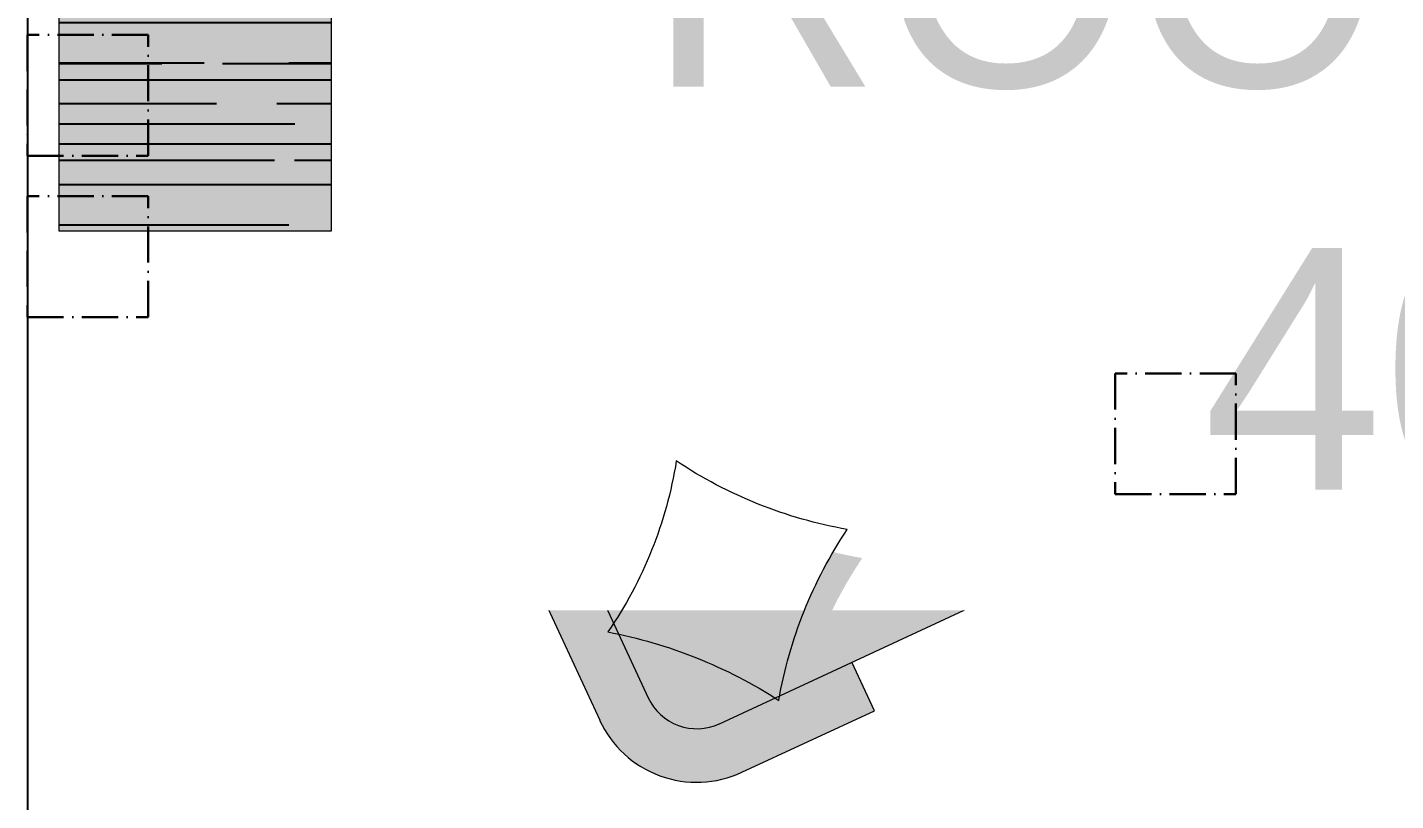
# Model space of a CAD drawing. Header units: millimetres. Extents: x -16811 to 32579, y 147992 to 176118.
# Drawn here: x -2027 to 238, y 166635 to 167914 of the extents above; entities that cross this region are included whole.
import ezdxf

# ---------------------------------------------------------------- set-up
doc = ezdxf.new("R2010")
doc.units = ezdxf.units.MM
doc.header["$MEASUREMENT"] = 0
doc.linetypes.add('ACAD_ISO10W100', pattern=[18, 12, -3, 0, -3])
doc.layers.add('0[2345]', color=6, linetype='ACAD_ISO10W100', lineweight=30, plot=False)
doc.layers.add('Furniture[2345]', color=7, linetype='Continuous', lineweight=20)
doc.layers.add('Room.Text[4]', color=7, linetype='Continuous', lineweight=20)
doc.layers.add('Hatching[2345]', color=7, linetype='Continuous')
doc.layers.add('Wall[2345]', color=7, linetype='Continuous')
doc.styles.add('RoomInfo', font='stylu.ttf')

msp = doc.modelspace()

# ---------------------------------------------------------------- hatches: boundary and pattern name
at = {"layer": 'Hatching[2345]', "true_color": 0x946247}
h = msp.add_hatch(dxfattribs=at)
h.set_pattern_fill('AR-RROOF', color=25, scale=100, style=0)
h.set_pattern_definition([(180, (123575.92, 43953.52), (-220, 100), [1500, -200, 500, -100]), (180, (123442.92, 44003.52), (100, 133), [300, -33, 600, -75]), (180, (123525.915, 44038.515), (-520, 67), [800, -140, 400, -100])])
h.paths.add_polyline_path([(-1973.8, 168026.7), (-1523.8, 168026.7), (-1523.8, 167576.7), (-1973.8, 167576.7)])
at = {"layer": 'Hatching[2345]'}
h = msp.add_hatch(color=29, dxfattribs=at)
h.set_gradient(color1=(87, 49, 41), color2=(101, 56, 47), one_color=1, tint=0.29)
h.paths.add_polyline_path([(-1973.8, 168026.6), (-1523.8, 168026.6), (-1523.8, 167576.6), (-1973.8, 167576.6)])
h = msp.add_hatch(color=254, dxfattribs=at)
h.set_gradient(color1=(249, 237, 210), color2=(246, 230, 192), rotation=180, one_color=1, tint=0.86, name='INVSPHERICAL')
h.paths.add_polyline_path([(-340.3, 167110.5, -0.413316), (-383.2, 166993), (-781.7, 166808.1, -0.103147), (-669.8, 167083.3, -0.103741), (-952.8, 167196.6, -0.10483), (-1056.4, 166928.1), (-1192.8, 167222.1, -0.414209), (-1149.7, 167339.8), (-651.6, 167570.9, -0.412595), (-534.1, 167528.2)])
h.paths.add_polyline_path([(-789.5, 166804.5), (-881.6, 166761.8, -0.414011), (-999.2, 166804.8, -0.000047), (-999.2, 166804.8, -0.00006), (-999.2, 166804.8, -0.000066), (-999.2, 166804.8), (-1048, 166910, -0.088386)])
h = msp.add_hatch(color=254, dxfattribs=at)
h.set_gradient(color1=(249, 237, 210), color2=(246, 230, 192), rotation=180, one_color=1, tint=0.86, name='INVSPHERICAL')
h.paths.add_polyline_path([(-844.3, 166681.4, -0.41452), (-1079.7, 166767.7, 0.000261), (-1079.6, 166767.6), (-1273.2, 167184.9, -0.414214), (-1187, 167420.2), (-967.6, 167522), (-930.3, 167441.6), (-1149.7, 167339.8, 0.414219), (-1192.8, 167222.1), (-1056.4, 166928.1, -0.006255), (-1066.1, 166913.6, -0.005783), (-1048, 166910), (-999.2, 166804.8, 0.414214), (-881.6, 166761.8), (-789.5, 166804.5, -0.002396), (-783.1, 166800.4, -0.002695), (-781.7, 166808.1), (-662.1, 166863.5), (-624.9, 166783.2)])
h = msp.add_hatch(color=155, dxfattribs=at)
h.set_gradient(color1=(77, 116, 179), color2=(119, 149, 197), one_color=1, tint=0.62, name='SPHERICAL')
h.paths.add_polyline_path([(-952.8, 167196.6, -0.111158), (-1066, 166913.6, -0.096635), (-783.1, 166800.3, -0.105872), (-669.8, 167083.3, -0.103741)])

# ---------------------------------------------------------------- linework, layer by layer
at = {"layer": '0[2345]', "ltscale": 5}
for points in [[(-2026.7, 167701.7), (-1826.7, 167701.7), (-1826.7, 167901.7), (-2026.7, 167901.7)], [(-2026.7, 167434.7), (-1826.7, 167434.7), (-1826.7, 167634.7), (-2026.7, 167634.7)]]:
    msp.add_lwpolyline(points, close=True, dxfattribs=at)
at = {"layer": 'Furniture[2345]'}
for p, q in [((-1187, 167420.2), (-967.6, 167522)), ((-967.6, 167522), (-930.3, 167441.6)), ((-1192.8, 167222.1), (-999.2, 166804.8)), ((-1273.2, 167184.9), (-1079.6, 166767.6)), ((-624.9, 166783.2), (-662.1, 166863.5)), ((-844.3, 166681.4), (-624.9, 166783.2))]:
    msp.add_line(p, q, dxfattribs=at)
msp.add_lwpolyline([(-1523.8, 167576.7), (-1973.8, 167576.7), (-1973.8, 168026.7), (-1523.8, 168026.7)], close=True, dxfattribs=at)
for points in [[(-1149.7, 167339.8), (-651.6, 167570.9)], [(-533.9, 167527.8), (-340.3, 167110.5)], [(-881.6, 166761.8), (-383.7, 166992.7)]]:
    msp.add_lwpolyline(points, dxfattribs=at)
for centre, radius, start, end in [((-614.3, 167490.5), 88.6, 24.8861, 114.8861), ((-1112.4, 167259.4), 177.2, 114.8861, 204.8861), ((-1112.4, 167259.4), 88.6, 114.8861, 204.8861), ((-420.7, 167073.2), 88.6, 294.8861, 24.8861), ((-918.9, 166842.1), 88.6, 204.8861, 294.8861), ((-918.9, 166842.1), 177.2, 204.8861, 294.8861)]:
    msp.add_arc(centre, radius, start, end, dxfattribs=at)
at = {"layer": 'Wall[2345]'}
msp.add_line((-2026.7, 168576.6), (-2026.7, 166616.6), dxfattribs=at)

# ---------------------------------------------------------------- next in the draw order: texts
at = {"layer": 'Room.Text[4]', "insert": (811.2, 168216), "char_height": 400, "width": 1966.667, "attachment_point": 3, "style": 'RoomInfo', "bg_fill": 2}
msp.add_mtext('{\\C1;ROOM  402}', dxfattribs=at)

# ---------------------------------------------------------------- next in the draw order: hatches: boundary and pattern name
at = {"layer": 'Hatching[2345]'}
h = msp.add_hatch(color=9, dxfattribs=at)
h.set_gradient(color1=(208, 197, 154), color2=(213, 203, 165), one_color=1, tint=0.74, name='SPHERICAL')
h.paths.add_polyline_path([(-783.1, 166800.4, 0.055292), (-940.1, 166878.7), (-940.1, 166839.9, -0.045732), (-806.9, 166781.9), (-752.8, 166781.9, -0.095635), (-645.1, 167035.9, -0.016586), (-693.3, 167046, 0.090586)])
h.paths.add_polyline_path([(-806.9, 166781.9, -0.017765), (-758.4, 166752.9, -0.010134), (-752.8, 166781.9)])
h.paths.add_polyline_path([(-1017.8, 166902.9, -0.015706), (-1041.3, 166866.2, -0.032885), (-940.1, 166839.9), (-940.1, 166878.7, 0.025567)])

# ---------------------------------------------------------------- next in the draw order: linework, layer by layer
at = {"layer": '0[2345]', "ltscale": 5}
msp.add_lwpolyline([(-26.7, 167141.6), (-26.7, 167341.6), (-226.7, 167341.6), (-226.7, 167141.6)], close=True, dxfattribs=at)
at = {"layer": 'Furniture[2345]', "color": 250}
msp.add_lwpolyline([(-1066.1, 166913.6, -0.096635), (-783.1, 166800.4, 0.055619), (-783.1, 166800.4, -0.105872), (-669.8, 167083.3, -0.103741), (-952.8, 167196.6, -0.111158), (-1066.1, 166913.6, -45.055396)], format="xyb", dxfattribs=at)

doc.saveas('drawing.dxf')
